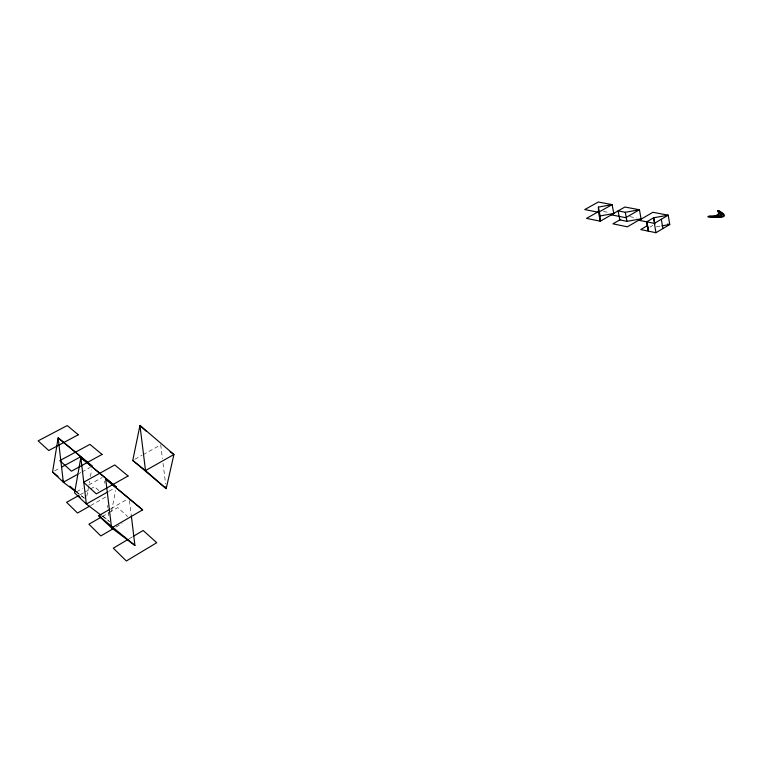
<?xml version="1.0" encoding="UTF-8"?>
<svg xmlns="http://www.w3.org/2000/svg" width="763" height="763" viewBox="0 0 763 763"><rect width="100%" height="100%" fill="white"/><g stroke="black" fill="none" stroke-linecap="round" stroke-linejoin="round"><path stroke-width="0.57" stroke-dasharray="3.81 2.86" d="M86.801 496.169L89.557 481.224M90.406 476.627L91.674 469.722M111.522 511.191L115.642 490.523M129.224 538.735L132.209 536.961M649.933 227.145L652.88 225.409M116.014 527.061L122.09 523.513M102.318 516.513L108.508 512.955M109.538 512.364L117.788 507.614L127.707 516.551M110.873 508.711L127.135 499.374M109.09 491.172L114.259 488.253M90.692 505.545L105.914 496.913M80.048 494.777L84.188 492.459M85.218 491.877L89.357 489.56M90.396 488.988L94.536 486.67L98.913 490.609M76.615 491.744L82.709 488.349M88.813 484.944L102.023 477.581M134.832 459.288L142.09 455.244M143.12 454.662L160.735 444.848L162.452 458.677M78.856 473.68L80.926 472.535M81.965 471.963L90.244 467.414M54.602 470.905L59.695 468.139M656.333 226.84L660.806 226.058M603.438 211.456L609.189 212.591M629.885 216.654L636.59 217.97M102.061 515.922L109.462 521.52L103.034 516.246M76.119 491.963L84.34 498.229M76.176 491.41L84.35 498.134M163.034 463.294L165.609 484.047M129.462 500.566L131.179 514.739M104.607 481.071L104.884 483.38M107.516 505.335L107.793 507.653M108.346 512.269L108.766 515.74"/><path stroke-width="1.14" d="M77.826 474.243L63.339 482.216L52.571 472.011L58.15 437.828L92.313 466.279L58.15 437.828L63.339 482.216L75.203 491.267M132.762 460.442L139.963 425.42L173.935 454.5L166.181 488.654L132.762 460.442L145.514 470.58L166.181 488.654L165.895 486.346M655.97 232.715L669.761 224.494L668.216 215.185L652.89 212.295L639.098 220.335L654.358 223.359L668.216 215.185L653.614 217.77L646.671 221.842L648.302 231.132L647.634 225.514L640.739 229.577L655.97 232.715L654.358 223.359M128.232 539.317L113.296 548.168L126.362 560.986L156.739 542.703L143.158 530.476L133.21 536.37M112.981 528.835L100.83 535.922L88.909 524.219L101.288 517.104M641.054 218.847L626.957 221.346L619.766 219.897L618.087 210.903L625.298 212.295L639.442 209.758L625.698 217.684L611.23 214.813L624.897 207.021L639.442 209.758L641.054 218.847L627.377 226.811L612.937 223.836L620.71 219.353M131.331 515.922L134.917 545.45L111.579 527.958L105.723 479.145L142.624 509.856L111.579 527.958L98.665 515.712L109.853 509.293M598.402 207.097L600.119 215.939L600.243 221.213L598.516 212.295L598.402 207.097L612.117 204.618L598.516 212.295L584.763 209.567L598.297 202.014L612.117 204.618L613.786 213.487L600.243 221.213L586.518 218.38L598.955 211.37M108.06 491.754L86.353 504.038L74.583 492.879L80.849 457.542L116.329 487.08L80.849 457.542L86.353 504.038L101.136 515.225M89.681 506.127L77.511 513.032L66.591 502.312L79.009 495.359M61.727 467.032L81.069 456.532L81.345 458.859M600.119 215.939L613.786 213.487M661.931 225.867L669.761 224.494L667.577 224.064M708.913 216.244L710.038 216.177A54.659 21.593 -9.3 0 1 712.604 216.063L715.656 215.824L717.954 214.355A7.687 2.899 -9.3 0 0 718.517 213.602L718.593 212.429L717.487 211.055M708.732 216.349C712.022 217.283 723.973 216.187 717.659 210.95M708.198 216.673C713.529 216.654 732.222 218.981 718.193 210.626M718.365 210.521C730.677 216.797 721.779 218.332 713.291 216.787A66.267 26.438 -9.4 0 0 708.016 216.787M718.012 210.731C727.101 215.929 718.04 217.856 712.537 216.539A58.083 23.024 -9.4 0 0 708.379 216.568M717.84 210.836C719.852 211.542 722.275 214.813 719.414 216.072A1.593 0.601 -9.1 0 1 718.431 216.358L712.365 216.425A70.11 28.04 -9.4 0 0 708.56 216.463M170.168 451.744L173.935 454.5L145.514 470.58L139.963 425.42L146.019 431.085M98.665 515.712L134.917 545.45M52.571 472.011L58.017 476.484M62.556 480.213L64.369 481.711M69.824 486.184L75.27 490.666M78.255 495.893L80.086 497.4M105.723 479.145L142.624 509.856M646.671 221.842L647.968 228.309M654.845 224.246L653.614 217.77L654.616 223.559M625.298 212.295L626.957 221.346M661.311 219.258L662.894 228.585M128.079 475.988L96.329 493.88L83.587 482.264L114.765 464.953L128.079 475.988M102.061 454.433L71.426 471.191L59.829 460.614L89.929 444.381L102.061 454.433M78.331 434.767L48.746 450.513L38.15 440.852L67.23 425.563L78.331 434.767"/></g></svg>
